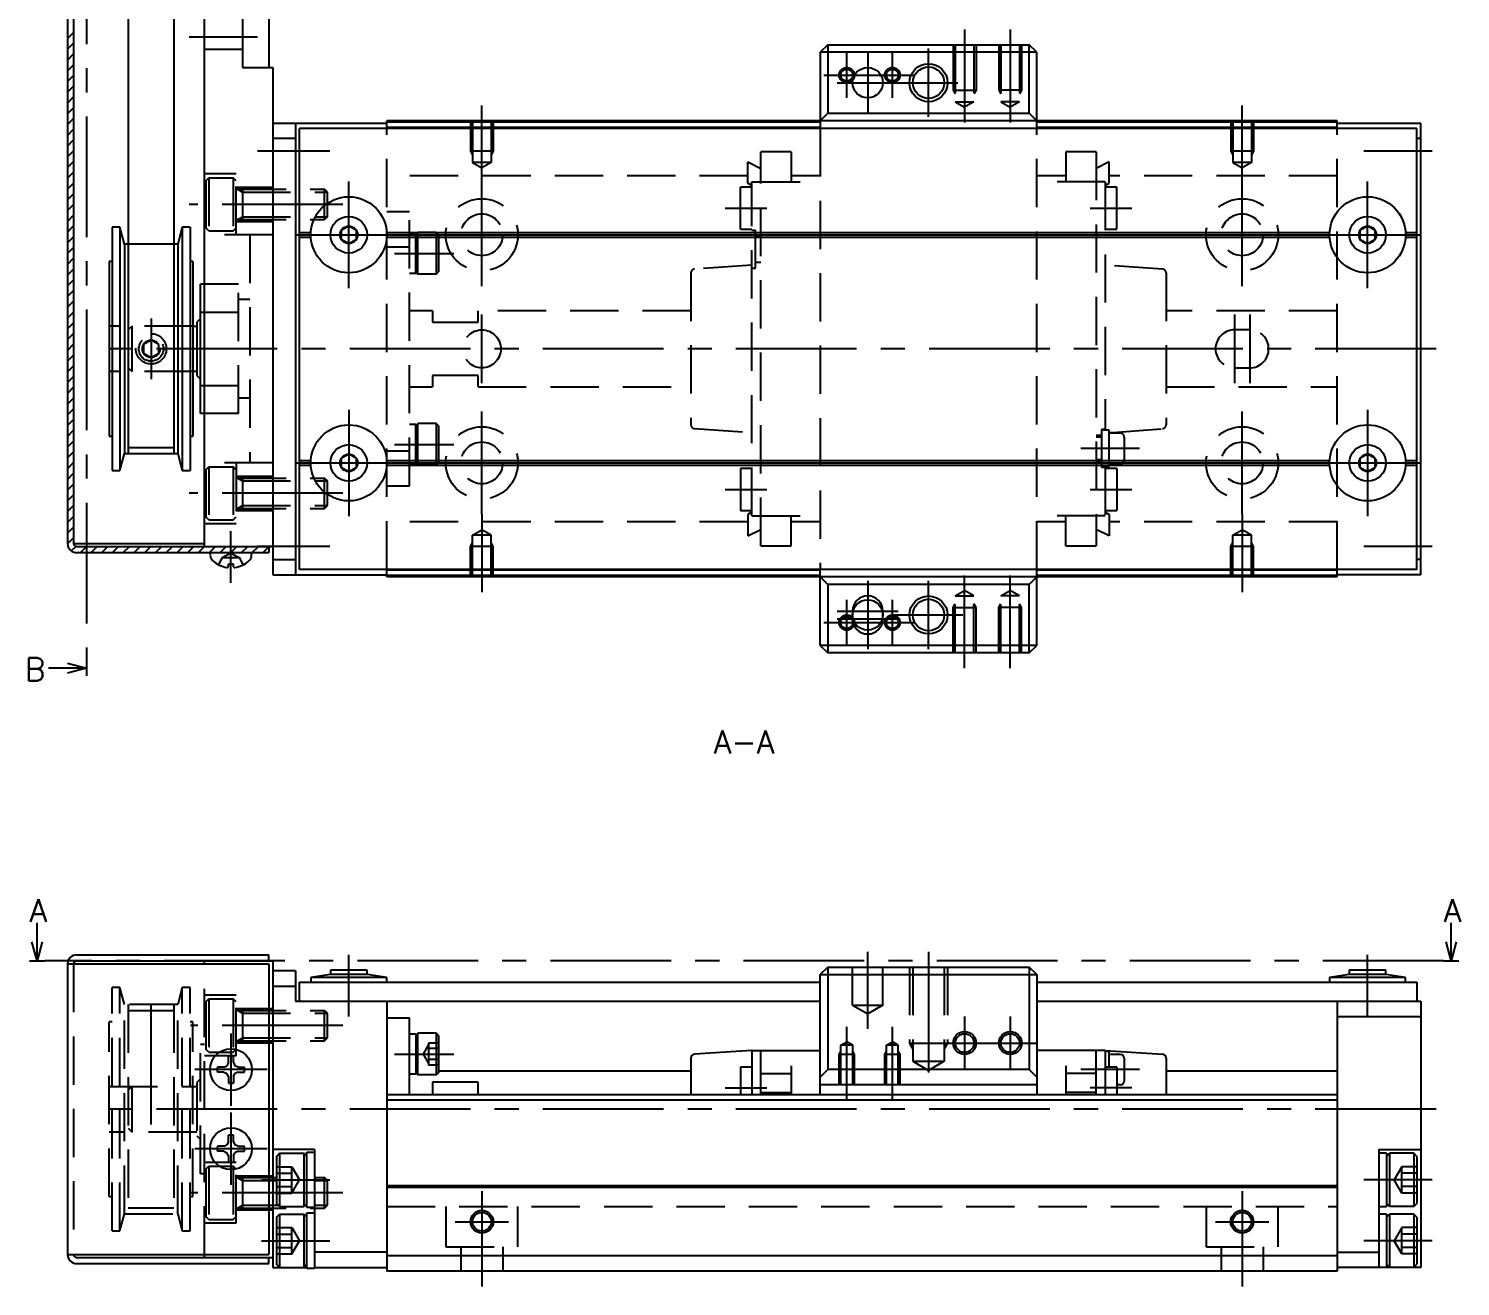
# Model space of a CAD drawing. Extents: x -2 to 376, y -8 to 279.
# Drawn here: x 187.6 to 376, y 8 to 173.4 of the extents above; entities that cross this region are included whole.
import ezdxf

# ---------------------------------------------------------------- set-up
doc = ezdxf.new("R2010")
doc.units = 0
doc.header["$LTSCALE"] = 0.5
doc.linetypes.add('CENTER', pattern=[50.8, 31.75, -6.35, 6.35, -6.35])
doc.linetypes.add('DASHED', pattern=[19.05, 12.7, -6.35])
for name, color, linetype in [('MSM_CENTER', 1, 'CENTER'), ('MSM_CONTINUOUS', 7, 'CONTINUOUS'), ('MSM_DASHED', 4, 'DASHED'), ('MSM_NARROW', 5, 'CONTINUOUS'), ('MSM_PART_NUMBER', 7, 'CONTINUOUS')]:
    doc.layers.add(name, color=color, linetype=linetype)
doc.styles.get("Standard").update_dxf_attribs({"font": 'txt.shx', "height": 3, "bigfont": 'bigfont.shx'})

msp = doc.modelspace()

# ---------------------------------------------------------------- linework, layer by layer
at = {"layer": 'MSM_CENTER'}
for p, q in [((195.26, 238.06), (195.26, 90.3)), ((310.76, 173.3), (310.76, 161.09)), ((316.76, 173.3), (316.76, 161.09)), ((217.76, 172.3), (208.76, 172.3)), ((295.26, 164.3), (295.26, 170.3)), ((298.01, 170.3), (298.01, 162.3)), ((301.26, 164.3), (301.26, 170.3)), ((306.01, 161.8), (306.01, 170.8)), ((292.26, 167.3), (304.26, 167.3)), ((294.01, 166.3), (310.51, 166.3)), ((247.26, 153.09), (247.26, 163.3)), ((347.26, 153.09), (347.26, 163.3)), ((227.26, 157.3), (217.76, 157.3)), ((372.26, 157.3), (363.26, 157.3)), ((229.76, 139.3), (229.76, 153.3)), ((247.26, 139.55), (247.26, 153.05)), ((347.26, 139.55), (347.26, 153.05)), ((363.76, 139.3), (363.76, 153.3)), ((228.96, 150.3), (208.76, 150.3)), ((279.26, 149.8), (284.76, 149.8)), ((327.26, 149.8), (332.76, 149.8)), ((222.76, 146.3), (236.76, 146.3)), ((240.51, 146.3), (254.01, 146.3)), ((340.51, 146.3), (354.01, 146.3)), ((356.76, 146.3), (370.76, 146.3)), ((235.76, 143.86), (243.56, 143.86)), ((247.26, 126.8), (247.26, 135.8)), ((346.26, 135.8), (346.26, 126.8)), ((348.26, 135.8), (348.26, 126.8)), ((203.76, 135.3), (203.76, 127.3)), ((372.76, 131.3), (196.26, 131.3)), ((229.76, 123.3), (229.76, 109.3)), ((247.26, 109.55), (247.26, 123.05)), ((347.26, 109.55), (347.26, 123.05)), ((363.76, 123.3), (363.76, 109.3)), ((235.76, 118.74), (243.56, 118.74)), ((333.76, 118.2), (326.06, 118.2)), ((222.76, 116.3), (236.76, 116.3)), ((240.51, 116.3), (254.01, 116.3)), ((340.51, 116.3), (354.01, 116.3)), ((356.76, 116.3), (370.76, 116.3)), ((228.96, 112.3), (208.76, 112.3)), ((279.26, 112.8), (284.76, 112.8)), ((327.26, 112.8), (332.76, 112.8)), ((247.26, 109.51), (247.26, 99.3)), ((347.26, 109.51), (347.26, 99.3)), ((214.26, 100.54), (214.26, 107.3)), ((227.26, 105.3), (217.76, 105.3)), ((372.26, 105.3), (363.26, 105.3)), ((298.01, 100.8), (298.01, 91.8)), ((306.01, 91.8), (306.01, 100.8)), ((310.76, 89.3), (310.76, 101.51)), ((316.76, 89.3), (316.76, 101.51)), ((295.26, 92.3), (295.26, 98.3)), ((301.26, 92.3), (301.26, 98.3)), ((294.01, 96.8), (302.01, 96.8)), ((301.51, 96.3), (310.51, 96.3)), ((292.26, 95.3), (304.26, 95.3)), ((294.01, 95.8), (302.01, 95.8)), ((229.76, 43.5), (229.76, 51.6)), ((298.01, 41.85), (298.01, 52)), ((306.01, 52), (306.01, 34.41)), ((363.76, 43.5), (363.76, 51.6)), ((373.76, 50.8), (189.76, 50.8)), ((203.76, 29.3), (203.76, 47.05)), ((310.76, 43.5), (310.76, 36.5)), ((316.76, 43.5), (316.76, 36.5)), ((228.96, 42.3), (208.96, 42.3)), ((295.26, 32.5), (295.26, 42.15)), ((301.26, 32.5), (301.26, 42.15)), ((214.26, 41.25), (214.26, 31.75)), ((307.26, 40), (320.26, 40)), ((235.76, 38.55), (243.56, 38.55)), ((219.01, 36.5), (209.51, 36.5)), ((333.76, 36.5), (326.06, 36.5)), ((279.26, 34.1), (284.76, 34.1)), ((332.76, 34.1), (327.26, 34.1)), ((372.76, 31.3), (196.26, 31.3)), ((214.26, 30.85), (214.26, 21.35)), ((219.01, 26.1), (209.51, 26.1)), ((218.26, 22), (227.26, 22)), ((372.26, 22), (363.26, 22)), ((228.96, 20.3), (208.96, 20.3)), ((247.26, 20.5), (247.26, 8)), ((347.26, 20.5), (347.26, 8)), ((243.76, 16.5), (250.76, 16.5)), ((343.76, 16.5), (350.76, 16.5)), ((218.26, 14), (227.26, 14)), ((372.26, 14), (363.26, 14))]:
    msp.add_line(p, q, dxfattribs=at)
at = {"layer": 'MSM_CONTINUOUS'}
for p, q in [((192.76, 231.9), (192.76, 105.7)), ((193.56, 231.9), (193.56, 105.7)), ((210.76, 105.3), (210.76, 232.3)), ((215.76, 227.3), (215.76, 168.3)), ((200.76, 216.05), (200.76, 117.55)), ((206.76, 216.05), (206.76, 117.55)), ((219.26, 181.8), (219.26, 168.3)), ((292.76, 171.3), (291.76, 170.3)), ((320.26, 170.3), (291.76, 170.3)), ((291.76, 170.3), (291.76, 160.3)), ((292.76, 171.3), (319.26, 171.3)), ((292.76, 171.3), (292.76, 162.3)), ((320.26, 170.3), (319.26, 171.3)), ((319.26, 162.3), (319.26, 171.3)), ((320.26, 160.3), (320.26, 170.3)), ((215.76, 168.3), (219.76, 168.3)), ((219.76, 168.3), (219.76, 101.6)), ((292.76, 162.3), (291.76, 161.3)), ((292.76, 162.3), (319.26, 162.3)), ((320.26, 161.3), (319.26, 162.3)), ((219.76, 161), (234.76, 161)), ((222.76, 161), (222.76, 101.6)), ((370.26, 160.3), (223.26, 160.3)), ((223.26, 102.3), (223.26, 160.3)), ((359.76, 161.3), (234.76, 161.3)), ((234.76, 160.3), (234.76, 161.3)), ((291.76, 161.1), (234.76, 161.1)), ((291.76, 160.4), (234.76, 160.4)), ((359.76, 161.1), (320.26, 161.1)), ((359.76, 160.4), (320.26, 160.4)), ((359.76, 160.3), (359.76, 161.3)), ((359.76, 161), (370.76, 161)), ((370.26, 102.3), (370.26, 160.3)), ((370.76, 101.6), (370.76, 161)), ((219.76, 159), (222.76, 159)), ((370.26, 159), (370.76, 159)), ((198.62, 147.3), (198.62, 115.3)), ((199.66, 147.3), (198.62, 147.3)), ((199.66, 147.3), (199.66, 115.3)), ((200.26, 145.05), (199.66, 147.3)), ((207.86, 147.3), (207.26, 145.05)), ((207.86, 147.3), (207.86, 115.3)), ((208.9, 147.3), (207.86, 147.3)), ((208.9, 147.3), (208.9, 115.3)), ((229.76, 147.45), (228.76, 146.88)), ((230.76, 146.88), (229.76, 147.45)), ((363.76, 147.45), (362.76, 146.88)), ((364.76, 146.88), (363.76, 147.45)), ((200.26, 145.05), (200.26, 117.55)), ((200.76, 145.05), (200.26, 145.05)), ((207.26, 145.05), (206.76, 145.05)), ((207.26, 145.05), (207.26, 117.55)), ((223.26, 146.6), (224.77, 146.6)), ((223.26, 146.3), (224.76, 146.3)), ((223.26, 146), (224.77, 146)), ((228.76, 146.88), (228.76, 145.72)), ((228.76, 145.72), (229.76, 145.15)), ((229.76, 145.15), (230.76, 145.72)), ((230.76, 145.72), (230.76, 146.88)), ((234.75, 146.6), (358.77, 146.6)), ((234.75, 146), (358.77, 146)), ((234.76, 146.3), (358.76, 146.3)), ((362.76, 146.88), (362.76, 145.72)), ((362.76, 145.72), (363.76, 145.15)), ((363.76, 145.15), (364.76, 145.72)), ((364.76, 145.72), (364.76, 146.88)), ((368.75, 146.6), (370.26, 146.6)), ((368.75, 146), (370.26, 146)), ((368.76, 146.3), (370.26, 146.3)), ((198.26, 142.8), (198.26, 119.8)), ((198.62, 142.8), (198.26, 142.8)), ((209.26, 142.8), (208.9, 142.8)), ((209.26, 142.8), (209.26, 119.8)), ((210.26, 122.8), (210.26, 139.8)), ((210.76, 139.8), (210.26, 139.8)), ((210.26, 136.12), (210.76, 136.12)), ((209.26, 134.3), (209.76, 134.3)), ((210.26, 135.3), (209.76, 134.8)), ((209.76, 134.8), (209.76, 127.8)), ((209.76, 128.3), (209.26, 128.3)), ((209.76, 127.8), (210.26, 127.3)), ((210.26, 126.48), (210.76, 126.48)), ((210.76, 122.8), (210.26, 122.8)), ((198.26, 119.8), (198.62, 119.8)), ((208.9, 119.8), (209.26, 119.8)), ((199.66, 115.3), (200.26, 117.55)), ((200.26, 117.55), (207.26, 117.55)), ((207.26, 117.55), (207.86, 115.3)), ((229.76, 117.45), (228.76, 116.88)), ((228.76, 116.88), (228.76, 115.72)), ((230.76, 116.88), (229.76, 117.45)), ((230.76, 115.72), (230.76, 116.88)), ((363.76, 117.45), (362.76, 116.88)), ((362.76, 116.88), (362.76, 115.72)), ((364.76, 116.88), (363.76, 117.45)), ((364.76, 115.72), (364.76, 116.88)), ((198.62, 115.3), (199.66, 115.3)), ((207.86, 115.3), (208.9, 115.3)), ((223.26, 116.6), (224.77, 116.6)), ((223.26, 116.3), (224.76, 116.3)), ((223.26, 116), (224.77, 116)), ((228.76, 115.72), (229.76, 115.15)), ((229.76, 115.15), (230.76, 115.72)), ((234.75, 116.6), (358.77, 116.6)), ((234.75, 116), (358.77, 116)), ((234.76, 116.3), (358.76, 116.3)), ((362.76, 115.72), (363.76, 115.15)), ((363.76, 115.15), (364.76, 115.72)), ((368.75, 116.6), (370.26, 116.6)), ((368.75, 116), (370.26, 116)), ((368.76, 116.3), (370.26, 116.3)), ((193.56, 105.7), (210.76, 105.7)), ((193.96, 105.3), (219.76, 105.3)), ((193.96, 104.5), (219.26, 104.5)), ((211.55, 104.1), (211.51, 104.5)), ((216.98, 104.1), (217.01, 104.5)), ((219.26, 105.3), (219.26, 104.5)), ((219.76, 103.6), (222.76, 103.6)), ((370.76, 103.6), (370.26, 103.6)), ((213.93, 102.62), (213.95, 103)), ((214.58, 103), (213.95, 103)), ((214.59, 102.62), (214.58, 103)), ((370.26, 102.3), (223.26, 102.3)), ((234.76, 101.3), (234.76, 102.3)), ((291.76, 102.2), (234.76, 102.2)), ((291.76, 92.3), (291.76, 102.3)), ((320.26, 92.3), (320.26, 102.3)), ((359.76, 102.2), (320.26, 102.2)), ((359.76, 101.3), (359.76, 102.3)), ((219.76, 101.6), (234.76, 101.6)), ((291.76, 101.5), (234.76, 101.5)), ((359.76, 101.3), (234.76, 101.3)), ((291.76, 101.3), (292.76, 100.3)), ((319.26, 100.3), (292.76, 100.3)), ((292.76, 100.3), (292.76, 91.3)), ((319.26, 100.3), (320.26, 101.3)), ((319.26, 91.3), (319.26, 100.3)), ((359.76, 101.5), (320.26, 101.5)), ((370.76, 101.6), (359.76, 101.6)), ((296.01, 96.8), (296.01, 95.8)), ((300.01, 95.8), (300.01, 96.8)), ((291.76, 92.3), (292.76, 91.3)), ((320.26, 92.3), (291.76, 92.3)), ((319.26, 91.3), (320.26, 92.3)), ((319.26, 91.3), (292.76, 91.3)), ((195.26, 89.3), (190.26, 89.3)), ((192.76, 89.97), (195.26, 89.3)), ((195.26, 89.3), (192.76, 88.63)), ((195.26, 90.3), (195.26, 88.3)), ((188.76, 50.8), (188.76, 55.8)), ((374.76, 50.8), (374.76, 55.8)), ((188.76, 50.8), (188.09, 53.3)), ((189.43, 53.3), (188.76, 50.8)), ((374.76, 50.8), (374.09, 53.3)), ((375.43, 53.3), (374.76, 50.8)), ((193.96, 51.6), (219.26, 51.6)), ((219.26, 50.8), (219.26, 51.6)), ((187.76, 50.8), (189.76, 50.8)), ((192.76, 50.4), (219.26, 50.4)), ((192.76, 50.4), (192.76, 12.2)), ((193.96, 50.8), (219.76, 50.8)), ((210.76, 50.4), (210.76, 50.8)), ((219.26, 50.4), (219.26, 12.2)), ((219.76, 50.8), (219.76, 10.5)), ((222.76, 49.5), (219.76, 49.5)), ((222.76, 49.5), (222.76, 45.5)), ((227.36, 49), (224.76, 48.6)), ((232.16, 49.6), (227.36, 49.6)), ((227.36, 49.6), (227.36, 49)), ((232.16, 49), (227.36, 49)), ((232.16, 49), (232.16, 49.6)), ((234.76, 48.6), (232.16, 49)), ((292.76, 50), (291.76, 49)), ((291.76, 33.2), (291.76, 49)), ((291.76, 49), (320.26, 49)), ((292.76, 50), (319.26, 50)), ((292.76, 50), (292.76, 36.5)), ((320.26, 49), (319.26, 50)), ((319.26, 50), (319.26, 36.5)), ((320.26, 49), (320.26, 33.2)), ((361.36, 49), (358.76, 48.6)), ((366.16, 49.6), (361.36, 49.6)), ((361.36, 49.6), (361.36, 49)), ((366.16, 49), (361.36, 49)), ((366.16, 49), (366.16, 49.6)), ((368.76, 48.6), (366.16, 49)), ((373.76, 50.8), (375.76, 50.8)), ((219.76, 47.5), (222.76, 47.5)), ((223.26, 45.5), (223.26, 48)), ((223.26, 48), (291.76, 48)), ((234.76, 48.6), (224.76, 48.6)), ((224.76, 48.6), (224.76, 48)), ((234.76, 48), (234.76, 48.6)), ((320.26, 48), (370.26, 48)), ((368.76, 48.6), (358.76, 48.6)), ((358.76, 48.6), (358.76, 48)), ((368.76, 48), (368.76, 48.6)), ((370.26, 48), (370.26, 45.5)), ((222.76, 45.5), (291.76, 45.5)), ((234.76, 45.5), (234.76, 10)), ((320.26, 45.5), (370.76, 45.5)), ((359.76, 45.5), (359.76, 10)), ((370.76, 45.5), (370.76, 10.5)), ((359.76, 43.5), (370.76, 43.5)), ((234.76, 43.3), (237.76, 43.3)), ((237.76, 33.2), (237.76, 43.3)), ((238.56, 41.15), (237.76, 41.15)), ((238.56, 41), (238.86, 41.3)), ((238.56, 41.15), (238.56, 35.95)), ((238.86, 35.8), (238.86, 41.3)), ((241.26, 41.3), (238.86, 41.3)), ((241.26, 41.3), (241.26, 35.8)), ((241.56, 41), (241.26, 41.3)), ((241.56, 41), (241.56, 36.1)), ((213.93, 37.42), (213.95, 38.27)), ((214.59, 37.42), (214.58, 38.27)), ((274.76, 38.03), (274.76, 33.2)), ((282.76, 39), (275.23, 38.53)), ((282.76, 39), (282.76, 33.2)), ((282.76, 39), (291.76, 39)), ((283.96, 33.2), (283.96, 39)), ((329.26, 39), (320.26, 39)), ((328.06, 33.2), (328.06, 39)), ((329.26, 39), (329.26, 33.2)), ((329.26, 39), (336.79, 38.53)), ((329.76, 38.9), (329.26, 38.9)), ((329.76, 36.85), (329.76, 38.9)), ((331.26, 38.5), (329.76, 38.5)), ((331.76, 38), (331.76, 35)), ((337.26, 38.03), (337.26, 33.2)), ((213.34, 36.83), (212.49, 36.82)), ((213.34, 36.17), (212.49, 36.18)), ((213.34, 36.83), (213.74, 37.02)), ((213.34, 36.17), (213.74, 35.98)), ((213.93, 37.42), (213.74, 37.02)), ((213.93, 35.58), (213.74, 35.98)), ((214.59, 37.42), (214.78, 37.02)), ((214.59, 35.58), (214.78, 35.98)), ((215.19, 36.83), (214.78, 37.02)), ((215.19, 36.17), (214.78, 35.98)), ((215.19, 36.83), (216.03, 36.82)), ((215.19, 36.17), (216.03, 36.18)), ((237.76, 35.95), (238.56, 35.95)), ((238.56, 36.1), (238.86, 35.8)), ((241.26, 35.8), (238.86, 35.8)), ((241.26, 35.8), (241.56, 36.1)), ((274.76, 36.3), (241.56, 36.3)), ((281.26, 36.85), (281.26, 33.2)), ((282.76, 36.85), (281.26, 36.85)), ((283.96, 36), (287.96, 36)), ((287.96, 37), (287.96, 33.2)), ((291.76, 35.5), (292.76, 36.5)), ((319.26, 36.5), (292.76, 36.5)), ((319.26, 36.5), (320.26, 35.5)), ((324.06, 37), (324.06, 33.2)), ((328.06, 36), (324.06, 36)), ((330.76, 36.85), (329.26, 36.85)), ((330.76, 36.85), (330.76, 33.2)), ((359.76, 36.3), (337.26, 36.3)), ((213.93, 35.58), (213.95, 34.73)), ((214.59, 35.58), (214.58, 34.73)), ((246.76, 34.87), (240.76, 34.87)), ((240.76, 34.87), (240.76, 33.2)), ((246.76, 33.2), (246.76, 34.87)), ((320.26, 34.5), (291.76, 34.5)), ((331.26, 34.5), (330.76, 34.5)), ((359.76, 33.2), (234.76, 33.2)), ((359.76, 32.5), (234.76, 32.5)), ((283.96, 33.5), (287.96, 33.5)), ((328.06, 33.5), (324.06, 33.5)), ((213.34, 26.43), (212.49, 26.42)), ((213.34, 26.43), (213.74, 26.62)), ((213.93, 27.02), (213.74, 26.62)), ((213.93, 27.02), (213.95, 27.87)), ((214.59, 27.02), (214.58, 27.87)), ((214.59, 27.02), (214.78, 26.62)), ((215.19, 26.43), (214.78, 26.62)), ((215.19, 26.43), (216.03, 26.42)), ((213.34, 25.77), (212.49, 25.78)), ((213.34, 25.77), (213.74, 25.58)), ((213.93, 25.18), (213.74, 25.58)), ((213.93, 25.18), (213.95, 24.33)), ((214.59, 25.18), (214.58, 24.33)), ((214.59, 25.18), (214.78, 25.58)), ((215.19, 25.77), (214.78, 25.58)), ((215.19, 25.77), (216.03, 25.78)), ((225.26, 26), (219.76, 26)), ((220.26, 25.1), (220.66, 25.5)), ((220.26, 25.1), (220.26, 18.9)), ((220.66, 25.5), (220.66, 18.5)), ((220.66, 25.5), (223.86, 25.5)), ((223.86, 25.5), (223.86, 18.5)), ((224.26, 25.1), (223.86, 25.5)), ((224.26, 18.35), (224.26, 25.65)), ((224.26, 25.65), (225.26, 25.65)), ((225.26, 26), (225.26, 10.35)), ((365.26, 26), (365.26, 10.5)), ((365.26, 26), (370.76, 26)), ((366.26, 25.5), (365.26, 25.5)), ((366.26, 25.1), (366.66, 25.5)), ((366.26, 25.5), (366.26, 18.5)), ((366.66, 25.5), (366.66, 18.5)), ((369.86, 25.5), (366.66, 25.5)), ((370.26, 25.1), (369.86, 25.5)), ((369.86, 25.5), (369.86, 18.5)), ((370.26, 25.1), (370.26, 18.9)), ((359.76, 21.2), (234.76, 21.2)), ((359.76, 21), (234.76, 21)), ((220.66, 18.5), (220.26, 18.9)), ((223.86, 18.5), (224.26, 18.9)), ((366.66, 18.5), (366.26, 18.9)), ((369.86, 18.5), (370.26, 18.9)), ((220.26, 17.1), (220.66, 17.5)), ((220.26, 17.1), (220.26, 10.9)), ((220.66, 18.5), (223.86, 18.5)), ((220.66, 17.5), (220.66, 10.5)), ((220.66, 17.5), (223.86, 17.5)), ((223.86, 17.5), (223.86, 10.5)), ((224.26, 17.1), (223.86, 17.5)), ((225.26, 18.35), (224.26, 18.35)), ((224.26, 10.35), (224.26, 17.65)), ((224.26, 17.65), (225.26, 17.65)), ((365.26, 18.5), (366.26, 18.5)), ((366.26, 17.5), (365.26, 17.5)), ((366.26, 17.5), (366.26, 10.5)), ((366.26, 17.1), (366.66, 17.5)), ((369.86, 18.5), (366.66, 18.5)), ((366.66, 17.5), (366.66, 10.5)), ((369.86, 17.5), (366.66, 17.5)), ((369.86, 17.5), (369.86, 10.5)), ((370.26, 17.1), (369.86, 17.5)), ((370.26, 17.1), (370.26, 10.9)), ((192.76, 12.2), (219.26, 12.2)), ((193.96, 11.8), (219.76, 11.8)), ((210.76, 11.8), (210.76, 12.2)), ((219.26, 11), (219.26, 11.8)), ((234.76, 12.5), (225.26, 12.5)), ((359.76, 12), (234.76, 12)), ((359.76, 12.5), (365.26, 12.5)), ((193.96, 11), (219.26, 11)), ((219.76, 10.5), (224.26, 10.5)), ((220.66, 10.5), (220.26, 10.9)), ((223.86, 10.5), (224.26, 10.9)), ((225.26, 10.35), (224.26, 10.35)), ((225.26, 10.5), (234.76, 10.5)), ((359.76, 10), (234.76, 10)), ((370.76, 10.5), (359.76, 10.5)), ((366.66, 10.5), (366.26, 10.9)), ((369.86, 10.5), (370.26, 10.9))]:
    msp.add_line(p, q, dxfattribs=at)
for centre, radius in [((298.01, 166.3), 2), ((306.01, 166.3), 2.07), ((229.76, 146.3), 5), ((363.76, 146.3), 5), ((229.76, 146.3), 2.4), ((229.76, 146.3), 1.15), ((363.76, 146.3), 2.4), ((363.76, 146.3), 1.15), ((229.76, 116.3), 5), ((363.76, 116.3), 5), ((229.76, 116.3), 2.4), ((363.76, 116.3), 2.4), ((229.76, 116.3), 1.15), ((363.76, 116.3), 1.15), ((298.01, 96.3), 2), ((306.01, 96.3), 2.07), ((310.76, 40), 1.23), ((316.76, 40), 1.23), ((214.26, 36.5), 2.75), ((214.26, 26.1), 2.75), ((247.26, 16.5), 1.23), ((347.26, 16.5), 1.23)]:
    msp.add_circle(centre, radius, dxfattribs=at)
for centre, radius, start, end in [((193.96, 105.7), 1.2, 180, 270), ((193.96, 105.7), 0.4, 180, 270), ((212.54, 104.18), 1, 185, 226.5733), ((215.98, 104.18), 1, 313.4267, 355), ((214.26, 106), 3.5, 226.5733, 261.4604), ((213.73, 102.82), 0.284, 272.9383, 315.8128), ((214.8, 102.82), 0.284, 224.1872, 267.0617), ((214.26, 106), 3.5, 278.5396, 313.4267), ((298.01, 96.8), 2, 0, 180), ((298.01, 95.8), 2, 180, 0), ((193.96, 50.4), 1.2, 90, 180), ((193.96, 50.4), 0.4, 90, 180), ((214.26, 36.5), 1.8, 79.8876, 100.1124), ((275.26, 38.03), 0.5, 93.5763, 180), ((331.26, 38), 0.5, 0, 90), ((336.76, 38.03), 0.5, 0, 86.4237), ((214.26, 36.5), 1.8, 169.8876, 190.1124), ((214.26, 36.5), 1.8, 349.8876, 10.1124), ((214.26, 36.5), 1.8, 259.8876, 280.1124), ((331.26, 35), 0.5, 270, 0), ((214.26, 26.1), 1.8, 169.8876, 190.1124), ((214.26, 26.1), 1.8, 79.8876, 100.1124), ((214.26, 26.1), 1.8, 349.8876, 10.1124), ((214.26, 26.1), 1.8, 259.8876, 280.1124), ((193.96, 12.2), 1.2, 180, 270), ((193.96, 12.2), 0.4, 180, 270)]:
    msp.add_arc(centre, radius, start, end, dxfattribs=at)
at = {"layer": 'MSM_DASHED'}
for p, q in [((210.76, 170.7), (215.76, 170.7)), ((309.26, 171.3), (309.26, 165.3)), ((309.53, 171.3), (309.53, 163.8)), ((311.99, 171.3), (311.99, 163.8)), ((312.26, 171.3), (312.26, 165.3)), ((315.26, 171.3), (315.26, 165.3)), ((315.53, 171.3), (315.53, 163.8)), ((317.99, 171.3), (317.99, 163.8)), ((318.26, 171.3), (318.26, 165.3)), ((309.26, 165.3), (312.26, 165.3)), ((309.26, 165.3), (309.53, 164.83)), ((312.26, 165.3), (311.99, 164.83)), ((318.26, 165.3), (315.26, 165.3)), ((315.26, 165.3), (315.53, 164.83)), ((318.26, 165.3), (317.99, 164.83)), ((309.53, 163.8), (310.76, 163.09)), ((309.53, 163.8), (311.99, 163.8)), ((311.99, 163.8), (310.76, 163.09)), ((315.53, 163.8), (316.76, 163.09)), ((317.99, 163.8), (315.53, 163.8)), ((317.99, 163.8), (316.76, 163.09)), ((234.76, 102.3), (234.76, 160.3)), ((245.76, 161.3), (245.76, 157.3)), ((246.03, 161.3), (246.03, 155.8)), ((248.49, 161.3), (248.49, 155.8)), ((248.76, 161.3), (248.76, 157.3)), ((291.76, 160.3), (291.76, 102.3)), ((320.26, 102.3), (320.26, 160.3)), ((345.76, 161.3), (345.76, 157.3)), ((346.03, 161.3), (346.03, 155.8)), ((348.49, 161.3), (348.49, 155.8)), ((348.76, 161.3), (348.76, 157.3)), ((359.76, 102.3), (359.76, 160.3)), ((248.76, 157.3), (245.76, 157.3)), ((245.76, 157.3), (246.03, 156.83)), ((248.76, 157.3), (248.49, 156.83)), ((283.96, 105.4), (283.96, 157.2)), ((287.96, 157.2), (283.96, 157.2)), ((287.96, 157.2), (287.96, 153.25)), ((328.06, 157.2), (324.06, 157.2)), ((324.06, 157.2), (324.06, 153.25)), ((328.06, 157.2), (328.06, 105.4)), ((345.76, 157.3), (346.03, 156.83)), ((348.76, 157.3), (345.76, 157.3)), ((348.76, 157.3), (348.49, 156.83)), ((246.03, 155.8), (247.26, 155.09)), ((248.49, 155.8), (246.03, 155.8)), ((248.49, 155.8), (247.26, 155.09)), ((282.26, 155.89), (283.96, 155.04)), ((282.26, 153.1), (282.26, 155.89)), ((329.76, 155.89), (328.06, 155.04)), ((329.76, 153.1), (329.76, 155.89)), ((348.49, 155.8), (346.03, 155.8)), ((346.03, 155.8), (347.26, 155.09)), ((348.49, 155.8), (347.26, 155.09)), ((214.96, 154.3), (210.76, 154.3)), ((210.96, 153.4), (211.36, 153.8)), ((210.96, 153.4), (210.96, 147.2)), ((211.36, 153.8), (211.36, 146.8)), ((211.36, 153.8), (214.56, 153.8)), ((214.56, 153.8), (214.56, 146.8)), ((214.96, 153.4), (214.56, 153.8)), ((214.96, 146.3), (214.96, 154.3)), ((214.96, 152.55), (219.76, 152.55)), ((282.26, 154.05), (234.76, 154.05)), ((281.26, 147.05), (281.26, 152.55)), ((282.76, 152.55), (281.26, 152.55)), ((282.76, 152.8), (282.26, 153.1)), ((282.76, 153.25), (291.76, 153.25)), ((282.76, 109.35), (282.76, 153.25)), ((291.76, 154.05), (287.96, 154.05)), ((324.06, 154.05), (320.26, 154.05)), ((329.26, 153.25), (320.26, 153.25)), ((329.26, 153.25), (329.26, 120.6)), ((329.26, 152.8), (329.76, 153.1)), ((330.76, 152.55), (329.26, 152.55)), ((359.76, 154.05), (329.76, 154.05)), ((330.76, 147.05), (330.76, 152.55)), ((215.06, 152.33), (215.76, 151.92)), ((215.16, 152.3), (226.58, 152.3)), ((215.76, 152.3), (215.76, 148.3)), ((215.76, 151.92), (226.96, 151.92)), ((226.58, 148.3), (226.58, 152.3)), ((226.96, 151.92), (226.58, 152.3)), ((226.96, 148.68), (226.96, 151.92)), ((237.76, 149.3), (234.76, 149.3)), ((237.76, 113.3), (237.76, 149.3)), ((211.36, 146.8), (210.96, 147.2)), ((214.56, 146.8), (214.96, 147.2)), ((214.96, 148.05), (219.76, 148.05)), ((215.06, 148.27), (215.76, 148.68)), ((215.16, 148.3), (226.58, 148.3)), ((215.76, 148.68), (226.96, 148.68)), ((226.58, 148.3), (226.96, 148.68)), ((281.26, 147.05), (282.76, 147.05)), ((282.76, 146.9), (283.26, 146.9)), ((283.26, 141.9), (283.26, 146.9)), ((329.26, 147.05), (330.76, 147.05)), ((206.76, 145.05), (200.76, 145.05)), ((219.76, 146.3), (210.76, 146.3)), ((211.36, 146.8), (214.56, 146.8)), ((216.76, 146.3), (216.76, 116.3)), ((238.56, 146.46), (237.76, 146.46)), ((238.56, 146.31), (238.86, 146.61)), ((238.56, 141.26), (238.56, 146.46)), ((238.86, 141.11), (238.86, 146.61)), ((241.26, 146.61), (238.86, 146.61)), ((241.26, 146.61), (241.26, 141.11)), ((241.56, 146.31), (241.26, 146.61)), ((241.56, 146.31), (241.56, 141.41)), ((283.26, 146.1), (283.96, 146.1)), ((234.76, 144.72), (237.76, 144.72)), ((237.76, 141.26), (238.56, 141.26)), ((238.56, 141.41), (238.86, 141.11)), ((241.26, 141.11), (241.56, 141.41)), ((274.76, 141.29), (274.76, 121.31)), ((282.76, 142.3), (275.23, 141.79)), ((282.76, 141.9), (283.26, 141.9)), ((283.26, 142.7), (283.96, 142.7)), ((336.79, 141.79), (329.26, 142.3)), ((337.26, 141.29), (337.26, 121.31)), ((215.26, 139.8), (210.76, 139.8)), ((215.26, 122.8), (215.26, 139.8)), ((241.26, 141.11), (238.86, 141.11)), ((216.76, 137.8), (215.26, 137.8)), ((210.76, 136.12), (215.26, 136.12)), ((240.76, 136.3), (237.76, 136.3)), ((240.76, 136.3), (240.76, 134.8)), ((274.76, 136.3), (246.76, 136.3)), ((246.76, 134.8), (246.76, 136.3)), ((359.76, 136.3), (337.26, 136.3)), ((209.26, 134.3), (198.26, 134.3)), ((201.26, 134.3), (200.76, 133.8)), ((201.26, 128.3), (201.26, 134.3)), ((240.76, 134.8), (246.76, 134.8)), ((348.26, 133.8), (346.26, 133.8)), ((203.76, 132.45), (202.76, 131.88)), ((202.76, 131.88), (202.76, 130.72)), ((204.76, 131.88), (203.76, 132.45)), ((204.76, 130.72), (204.76, 131.88)), ((202.76, 130.72), (203.76, 130.15)), ((203.76, 130.15), (204.76, 130.72)), ((209.26, 128.3), (198.26, 128.3)), ((200.76, 128.8), (201.26, 128.3)), ((346.26, 128.8), (348.26, 128.8)), ((210.76, 126.48), (215.26, 126.48)), ((237.76, 126.3), (240.76, 126.3)), ((246.76, 127.8), (240.76, 127.8)), ((240.76, 127.8), (240.76, 126.3)), ((246.76, 126.3), (246.76, 127.8)), ((246.76, 126.3), (274.76, 126.3)), ((337.26, 126.3), (359.76, 126.3)), ((216.76, 124.8), (215.26, 124.8)), ((215.26, 122.8), (210.76, 122.8)), ((238.56, 121.34), (237.76, 121.34)), ((238.56, 121.19), (238.86, 121.49)), ((238.56, 116.14), (238.56, 121.34)), ((241.26, 121.49), (238.86, 121.49)), ((238.86, 115.99), (238.86, 121.49)), ((241.56, 121.19), (241.26, 121.49)), ((241.26, 121.49), (241.26, 115.99)), ((241.56, 121.19), (241.56, 116.29)), ((275.23, 120.81), (282.76, 120.3)), ((328.76, 120.7), (328.76, 115.7)), ((329.26, 120.7), (328.76, 120.7)), ((329.76, 120.6), (328.76, 120.6)), ((329.76, 115.8), (329.76, 120.6)), ((330.26, 120.31), (336.8, 120.81)), ((328.76, 119.9), (328.06, 119.9)), ((328.76, 119.7), (328.06, 119.7)), ((329.76, 120.31), (330.26, 120.31)), ((331.26, 120.2), (329.76, 120.2)), ((331.76, 119.7), (331.76, 116.7)), ((200.76, 118.31), (206.76, 118.31)), ((234.76, 117.88), (237.76, 117.88)), ((219.76, 116.3), (210.76, 116.3)), ((210.96, 115.4), (211.36, 115.8)), ((210.96, 115.4), (210.96, 109.2)), ((211.36, 115.8), (211.36, 108.8)), ((211.36, 115.8), (214.56, 115.8)), ((214.56, 115.8), (214.56, 108.8)), ((214.96, 115.4), (214.56, 115.8)), ((214.96, 116.3), (214.96, 108.3)), ((237.76, 116.14), (238.56, 116.14)), ((238.56, 116.29), (238.86, 115.99)), ((241.26, 115.99), (238.86, 115.99)), ((241.26, 115.99), (241.56, 116.29)), ((281.26, 115.55), (281.26, 110.05)), ((282.76, 115.55), (281.26, 115.55)), ((328.76, 116.7), (328.06, 116.7)), ((328.76, 116.5), (328.06, 116.5)), ((328.76, 115.8), (329.76, 115.8)), ((329.26, 115.7), (328.76, 115.7)), ((329.26, 115.8), (329.26, 109.35)), ((330.76, 115.55), (329.26, 115.55)), ((331.26, 116.2), (329.76, 116.2)), ((330.76, 115.55), (330.76, 110.05)), ((214.96, 114.55), (219.76, 114.55)), ((215.06, 114.33), (215.76, 113.92)), ((215.16, 114.3), (226.58, 114.3)), ((215.76, 114.3), (215.76, 110.3)), ((215.76, 113.92), (226.96, 113.92)), ((226.58, 110.3), (226.58, 114.3)), ((226.96, 113.92), (226.58, 114.3)), ((226.96, 110.68), (226.96, 113.92)), ((234.76, 113.3), (237.76, 113.3)), ((214.96, 110.05), (219.76, 110.05)), ((215.06, 110.27), (215.76, 110.68)), ((215.16, 110.3), (226.58, 110.3)), ((215.76, 110.68), (226.96, 110.68)), ((226.58, 110.3), (226.96, 110.68)), ((281.26, 110.05), (282.76, 110.05)), ((282.76, 109.8), (282.26, 109.5)), ((282.26, 109.5), (282.26, 106.71)), ((282.76, 109.35), (291.76, 109.35)), ((287.96, 105.4), (287.96, 109.35)), ((329.26, 109.35), (320.26, 109.35)), ((324.06, 105.4), (324.06, 109.35)), ((329.26, 110.05), (330.76, 110.05)), ((329.26, 109.8), (329.76, 109.5)), ((329.76, 109.5), (329.76, 106.71)), ((214.96, 108.3), (210.76, 108.3)), ((211.36, 108.8), (210.96, 109.2)), ((211.36, 108.8), (214.56, 108.8)), ((214.56, 108.8), (214.96, 109.2)), ((282.26, 108.55), (234.76, 108.55)), ((246.03, 106.8), (247.26, 107.51)), ((248.49, 106.8), (247.26, 107.51)), ((282.26, 106.71), (283.96, 107.56)), ((291.76, 108.55), (287.96, 108.55)), ((324.06, 108.55), (320.26, 108.55)), ((329.76, 106.71), (328.06, 107.56)), ((359.76, 108.55), (329.76, 108.55)), ((346.03, 106.8), (347.26, 107.51)), ((348.49, 106.8), (347.26, 107.51)), ((245.76, 105.3), (246.03, 105.77)), ((246.03, 101.3), (246.03, 106.8)), ((248.49, 106.8), (246.03, 106.8)), ((248.49, 101.3), (248.49, 106.8)), ((248.76, 105.3), (248.49, 105.77)), ((345.76, 105.3), (346.03, 105.77)), ((346.03, 101.3), (346.03, 106.8)), ((348.49, 106.8), (346.03, 106.8)), ((348.49, 101.3), (348.49, 106.8)), ((348.76, 105.3), (348.49, 105.77)), ((212.65, 102.89), (213.12, 103.83)), ((214.26, 104.43), (213.12, 103.83)), ((215.41, 103.83), (213.12, 103.83)), ((214.26, 104.43), (215.41, 103.83)), ((215.87, 102.89), (215.41, 103.83)), ((245.76, 101.3), (245.76, 105.3)), ((248.76, 105.3), (245.76, 105.3)), ((248.76, 101.3), (248.76, 105.3)), ((283.96, 105.4), (287.96, 105.4)), ((324.06, 105.4), (328.06, 105.4)), ((345.76, 101.3), (345.76, 105.3)), ((348.76, 105.3), (345.76, 105.3)), ((348.76, 101.3), (348.76, 105.3)), ((309.53, 98.8), (310.76, 99.51)), ((309.53, 91.3), (309.53, 98.8)), ((309.53, 98.8), (311.99, 98.8)), ((311.99, 98.8), (310.76, 99.51)), ((311.99, 91.3), (311.99, 98.8)), ((315.53, 98.8), (316.76, 99.51)), ((315.53, 91.3), (315.53, 98.8)), ((317.99, 98.8), (315.53, 98.8)), ((317.99, 98.8), (316.76, 99.51)), ((317.99, 91.3), (317.99, 98.8)), ((309.26, 97.3), (309.53, 97.77)), ((309.26, 91.3), (309.26, 97.3)), ((309.26, 97.3), (312.26, 97.3)), ((312.26, 97.3), (311.99, 97.77)), ((312.26, 91.3), (312.26, 97.3)), ((315.26, 97.3), (315.53, 97.77)), ((315.26, 91.3), (315.26, 97.3)), ((318.26, 97.3), (315.26, 97.3)), ((318.26, 97.3), (317.99, 97.77)), ((318.26, 91.3), (318.26, 97.3)), ((193.56, 50.4), (193.56, 12.2)), ((210.76, 12.2), (210.76, 50.4)), ((296.01, 45), (296.01, 50)), ((300.01, 45), (300.01, 50)), ((303.51, 50), (303.51, 40)), ((303.94, 50), (303.94, 37.6)), ((308.08, 50), (308.08, 37.6)), ((308.51, 50), (308.51, 40)), ((198.62, 15.3), (198.62, 47.3)), ((199.66, 47.3), (198.62, 47.3)), ((199.66, 15.3), (199.66, 47.3)), ((200.26, 45.05), (199.66, 47.3)), ((207.86, 47.3), (207.26, 45.05)), ((207.86, 15.3), (207.86, 47.3)), ((208.9, 47.3), (207.86, 47.3)), ((208.9, 15.3), (208.9, 47.3)), ((214.96, 46.3), (210.76, 46.3)), ((210.96, 45.4), (211.36, 45.8)), ((210.96, 45.4), (210.96, 39.2)), ((211.36, 45.8), (211.36, 38.8)), ((211.36, 45.8), (214.56, 45.8)), ((214.56, 45.8), (214.56, 38.8)), ((214.96, 45.4), (214.56, 45.8)), ((214.96, 38.3), (214.96, 46.3)), ((200.26, 17.55), (200.26, 45.05)), ((207.26, 45.05), (200.26, 45.05)), ((200.76, 45.05), (200.76, 17.55)), ((200.76, 44.29), (206.76, 44.29)), ((206.76, 45.05), (206.76, 17.55)), ((207.26, 17.55), (207.26, 45.05)), ((214.96, 44.55), (219.76, 44.55)), ((215.06, 44.33), (215.76, 43.92)), ((215.16, 44.3), (226.58, 44.3)), ((215.76, 44.3), (215.76, 40.3)), ((215.76, 43.92), (226.96, 43.92)), ((226.58, 40.3), (226.58, 44.3)), ((226.96, 43.92), (226.58, 44.3)), ((226.96, 40.68), (226.96, 43.92)), ((296.01, 45), (300.01, 45)), ((296.01, 45), (298.01, 43.85)), ((300.01, 45), (298.01, 43.85)), ((198.26, 19.8), (198.26, 42.8)), ((198.62, 42.8), (198.26, 42.8)), ((209.26, 42.8), (208.9, 42.8)), ((209.26, 19.8), (209.26, 42.8)), ((210.26, 22.8), (210.26, 39.8)), ((210.76, 39.8), (210.26, 39.8)), ((214.96, 40.05), (219.76, 40.05)), ((215.06, 40.27), (215.76, 40.68)), ((215.16, 40.3), (226.58, 40.3)), ((215.76, 40.68), (226.96, 40.68)), ((226.58, 40.3), (226.96, 40.68)), ((240.26, 39.8), (239.54, 38.55)), ((240.26, 39.99), (240.26, 37.11)), ((241.56, 39.99), (240.26, 39.99)), ((294.48, 39.7), (295.26, 40.15)), ((294.48, 34.5), (294.48, 39.7)), ((296.04, 39.7), (294.48, 39.7)), ((296.04, 39.7), (295.26, 40.15)), ((296.04, 34.5), (296.04, 39.7)), ((300.48, 39.7), (301.26, 40.15)), ((300.48, 34.5), (300.48, 39.7)), ((302.04, 39.7), (300.48, 39.7)), ((302.04, 39.7), (301.26, 40.15)), ((302.04, 34.5), (302.04, 39.7)), ((303.51, 40), (308.51, 40)), ((303.51, 40), (303.94, 39.25)), ((308.51, 40), (308.08, 39.25)), ((214.96, 38.3), (210.76, 38.3)), ((211.36, 38.8), (210.96, 39.2)), ((211.36, 38.8), (214.56, 38.8)), ((214.56, 38.8), (214.96, 39.2)), ((239.54, 38.55), (240.26, 37.3)), ((241.56, 39.27), (240.26, 39.27)), ((241.56, 37.83), (240.26, 37.83)), ((294.26, 38.5), (294.48, 38.87)), ((294.26, 34.5), (294.26, 38.5)), ((296.26, 38.5), (294.26, 38.5)), ((296.26, 38.5), (296.04, 38.87)), ((296.26, 34.5), (296.26, 38.5)), ((300.26, 38.5), (300.48, 38.87)), ((300.26, 34.5), (300.26, 38.5)), ((302.26, 38.5), (300.26, 38.5)), ((302.26, 38.5), (302.04, 38.87)), ((302.26, 34.5), (302.26, 38.5)), ((241.56, 37.11), (240.26, 37.11)), ((303.94, 37.6), (308.08, 37.6)), ((303.94, 37.6), (306.01, 36.41)), ((308.08, 37.6), (306.01, 36.41)), ((198.26, 34.3), (209.76, 34.3)), ((201.26, 34.3), (200.76, 33.8)), ((201.26, 28.3), (201.26, 34.3)), ((210.26, 35.3), (209.76, 34.8)), ((209.76, 34.8), (209.76, 27.8)), ((209.76, 28.3), (198.26, 28.3)), ((200.76, 28.8), (201.26, 28.3)), ((209.76, 27.8), (210.26, 27.3)), ((210.76, 22.8), (210.26, 22.8)), ((214.96, 24.3), (210.76, 24.3)), ((210.96, 23.4), (211.36, 23.8)), ((210.96, 23.4), (210.96, 17.2)), ((211.36, 23.8), (211.36, 16.8)), ((211.36, 23.8), (214.56, 23.8)), ((214.56, 23.8), (214.56, 16.8)), ((214.96, 23.4), (214.56, 23.8)), ((214.96, 16.3), (214.96, 24.3)), ((220.26, 23.73), (222.26, 23.73)), ((220.26, 22.87), (222.26, 22.87)), ((222.26, 23.73), (223.26, 22)), ((222.26, 20.27), (222.26, 23.73)), ((368.26, 23.73), (367.26, 22)), ((368.26, 20.27), (368.26, 23.73)), ((370.26, 23.73), (368.26, 23.73)), ((370.26, 22.87), (368.26, 22.87)), ((214.96, 22.55), (219.76, 22.55)), ((215.06, 22.33), (215.76, 21.92)), ((215.16, 22.3), (220.26, 22.3)), ((215.76, 22.3), (215.76, 18.3)), ((215.76, 21.92), (220.26, 21.92)), ((220.26, 21.13), (222.26, 21.13)), ((222.26, 20.27), (223.26, 22)), ((225.26, 22.3), (226.58, 22.3)), ((225.26, 21.92), (226.96, 21.92)), ((226.58, 18.3), (226.58, 22.3)), ((226.96, 21.92), (226.58, 22.3)), ((226.96, 18.68), (226.96, 21.92)), ((368.26, 20.27), (367.26, 22)), ((370.26, 21.13), (368.26, 21.13)), ((198.26, 19.8), (198.62, 19.8)), ((208.9, 19.8), (209.26, 19.8)), ((220.26, 20.27), (222.26, 20.27)), ((370.26, 20.27), (368.26, 20.27)), ((199.66, 15.3), (200.26, 17.55)), ((200.26, 17.55), (207.26, 17.55)), ((200.76, 18.31), (206.76, 18.31)), ((207.26, 17.55), (207.86, 15.3)), ((211.36, 16.8), (210.96, 17.2)), ((214.56, 16.8), (214.96, 17.2)), ((214.96, 18.05), (219.76, 18.05)), ((215.06, 18.27), (215.76, 18.68)), ((215.16, 18.3), (226.58, 18.3)), ((215.76, 18.68), (220.48, 18.68)), ((224.04, 18.68), (224.26, 18.68)), ((225.26, 18.68), (226.96, 18.68)), ((226.58, 18.3), (226.96, 18.68)), ((234.76, 18.5), (359.76, 18.5)), ((242.51, 18.5), (242.51, 13.2)), ((252.01, 13.2), (252.01, 18.5)), ((342.51, 18.5), (342.51, 13.2)), ((352.01, 13.2), (352.01, 18.5)), ((198.62, 15.3), (199.66, 15.3)), ((207.86, 15.3), (208.9, 15.3)), ((214.96, 16.3), (210.76, 16.3)), ((211.36, 16.8), (214.56, 16.8)), ((220.26, 15.73), (222.26, 15.73)), ((222.26, 15.73), (223.26, 14)), ((222.26, 12.27), (222.26, 15.73)), ((368.26, 15.73), (367.26, 14)), ((368.26, 12.27), (368.26, 15.73)), ((370.26, 15.73), (368.26, 15.73)), ((220.26, 14.87), (222.26, 14.87)), ((222.26, 12.27), (223.26, 14)), ((242.51, 13.2), (252.01, 13.2)), ((244.51, 13.2), (244.51, 10)), ((250.01, 13.2), (250.01, 10)), ((342.51, 13.2), (352.01, 13.2)), ((344.51, 13.2), (344.51, 10)), ((350.01, 13.2), (350.01, 10)), ((368.26, 12.27), (367.26, 14)), ((370.26, 14.87), (368.26, 14.87)), ((220.26, 13.13), (222.26, 13.13)), ((220.26, 12.27), (222.26, 12.27)), ((370.26, 13.13), (368.26, 13.13)), ((370.26, 12.27), (368.26, 12.27))]:
    msp.add_line(p, q, dxfattribs=at)
for centre, radius in [((295.26, 167.3), 1), ((295.26, 167.3), 0.783), ((301.26, 167.3), 1), ((301.26, 167.3), 0.783), ((247.26, 146.3), 4.75), ((347.26, 146.3), 4.75), ((247.26, 146.3), 2.75), ((347.26, 146.3), 2.75), ((247.26, 131.3), 2.5), ((203.76, 131.3), 2), ((203.76, 131.3), 1.62), ((203.76, 131.3), 1.15), ((247.26, 116.3), 4.75), ((347.26, 116.3), 4.75), ((247.26, 116.3), 2.75), ((347.26, 116.3), 2.75), ((295.26, 95.3), 1), ((295.26, 95.3), 0.783), ((301.26, 95.3), 1), ((301.26, 95.3), 0.783)]:
    msp.add_circle(centre, radius, dxfattribs=at)
for centre, radius, start, end in [((215.16, 152.5), 0.2, 180, 270), ((215.16, 148.1), 0.2, 90, 180), ((275.26, 141.29), 0.5, 93.8591, 180), ((336.76, 141.29), 0.5, 0, 86.1409), ((346.26, 131.3), 2.5, 90, 270), ((348.26, 131.3), 2.5, 270, 90), ((275.26, 121.31), 0.5, 180, 266.1409), ((336.76, 121.31), 0.5, 274.3825, 0), ((331.26, 119.7), 0.5, 0, 90), ((331.26, 116.7), 0.5, 270, 0), ((215.16, 114.5), 0.2, 180, 270), ((215.16, 110.1), 0.2, 90, 180), ((215.16, 44.5), 0.2, 180, 270), ((215.16, 40.1), 0.2, 90, 180), ((215.16, 22.5), 0.2, 180, 270), ((215.16, 18.1), 0.2, 90, 180)]:
    msp.add_arc(centre, radius, start, end, dxfattribs=at)
at = {"layer": 'MSM_NARROW'}
for p, q in [((192.76, 172.11), (193.56, 172.91)), ((192.76, 170.7), (193.56, 171.5)), ((192.76, 169.28), (193.56, 170.08)), ((192.76, 167.87), (193.56, 168.67)), ((192.76, 166.46), (193.56, 167.26)), ((192.76, 165.04), (193.56, 165.84)), ((192.76, 163.63), (193.56, 164.43)), ((192.76, 162.21), (193.56, 163.01)), ((192.76, 160.8), (193.56, 161.6)), ((192.76, 159.38), (193.56, 160.18)), ((192.76, 157.97), (193.56, 158.77)), ((192.76, 156.56), (193.56, 157.36)), ((192.76, 155.14), (193.56, 155.94)), ((192.76, 153.73), (193.56, 154.53)), ((192.76, 152.31), (193.56, 153.11)), ((192.76, 150.9), (193.56, 151.7)), ((192.76, 149.48), (193.56, 150.28)), ((192.76, 148.07), (193.56, 148.87)), ((192.76, 146.66), (193.56, 147.46)), ((192.76, 145.24), (193.56, 146.04)), ((192.76, 143.83), (193.56, 144.63)), ((192.76, 142.41), (193.56, 143.21)), ((192.76, 141), (193.56, 141.8)), ((192.76, 139.59), (193.56, 140.39)), ((192.76, 138.17), (193.56, 138.97)), ((192.76, 136.76), (193.56, 137.56)), ((192.76, 135.34), (193.56, 136.14)), ((192.76, 133.93), (193.56, 134.73)), ((192.76, 132.51), (193.56, 133.31)), ((192.76, 131.1), (193.56, 131.9)), ((192.76, 129.69), (193.56, 130.49)), ((192.76, 128.27), (193.56, 129.07)), ((192.76, 126.86), (193.56, 127.66)), ((192.76, 125.44), (193.56, 126.24)), ((192.76, 124.03), (193.56, 124.83)), ((192.76, 122.61), (193.56, 123.41)), ((192.76, 121.2), (193.56, 122)), ((192.76, 119.79), (193.56, 120.59)), ((192.76, 118.37), (193.56, 119.17)), ((192.76, 116.96), (193.56, 117.76)), ((192.76, 115.54), (193.56, 116.34)), ((192.76, 114.13), (193.56, 114.93)), ((192.76, 112.71), (193.56, 113.51)), ((192.76, 111.3), (193.56, 112.1)), ((192.76, 109.89), (193.56, 110.69)), ((192.76, 108.47), (193.56, 109.27)), ((192.76, 107.06), (193.56, 107.86)), ((192.76, 105.65), (193.56, 106.44)), ((193.26, 104.73), (193.85, 105.32)), ((194.45, 104.5), (195.25, 105.3)), ((195.86, 104.5), (196.66, 105.3)), ((197.27, 104.5), (198.07, 105.3)), ((198.69, 104.5), (199.49, 105.3)), ((200.1, 104.5), (200.9, 105.3)), ((201.52, 104.5), (202.32, 105.3)), ((202.93, 104.5), (203.73, 105.3)), ((204.35, 104.5), (205.15, 105.3)), ((205.76, 104.5), (206.56, 105.3)), ((207.17, 104.5), (207.97, 105.3)), ((208.59, 104.5), (209.39, 105.3)), ((210, 104.5), (210.8, 105.3)), ((211.42, 104.5), (212.22, 105.3)), ((212.83, 104.5), (213.63, 105.3)), ((214.24, 104.5), (215.04, 105.3)), ((215.66, 104.5), (216.46, 105.3)), ((217.07, 104.5), (217.87, 105.3)), ((218.49, 104.5), (219.26, 105.27))]:
    msp.add_line(p, q, dxfattribs=at)
for centre, radius in [((306.01, 166.3), 2.5), ((306.01, 96.3), 2.5), ((310.76, 40), 1.5), ((316.76, 40), 1.5), ((247.26, 16.5), 1.5), ((347.26, 16.5), 1.5)]:
    msp.add_circle(centre, radius, dxfattribs=at)

# ---------------------------------------------------------------- texts
at = {"layer": 'MSM_PART_NUMBER'}
for s, p in [('B', (187.14, 87.65)), ('A-A', (277.76, 78.1)), ('A', (187.78, 55.93)), ('A', (373.78, 55.93))]:
    msp.add_text(s, height=3, dxfattribs=at).set_placement(p)

doc.saveas('drawing.dxf')
